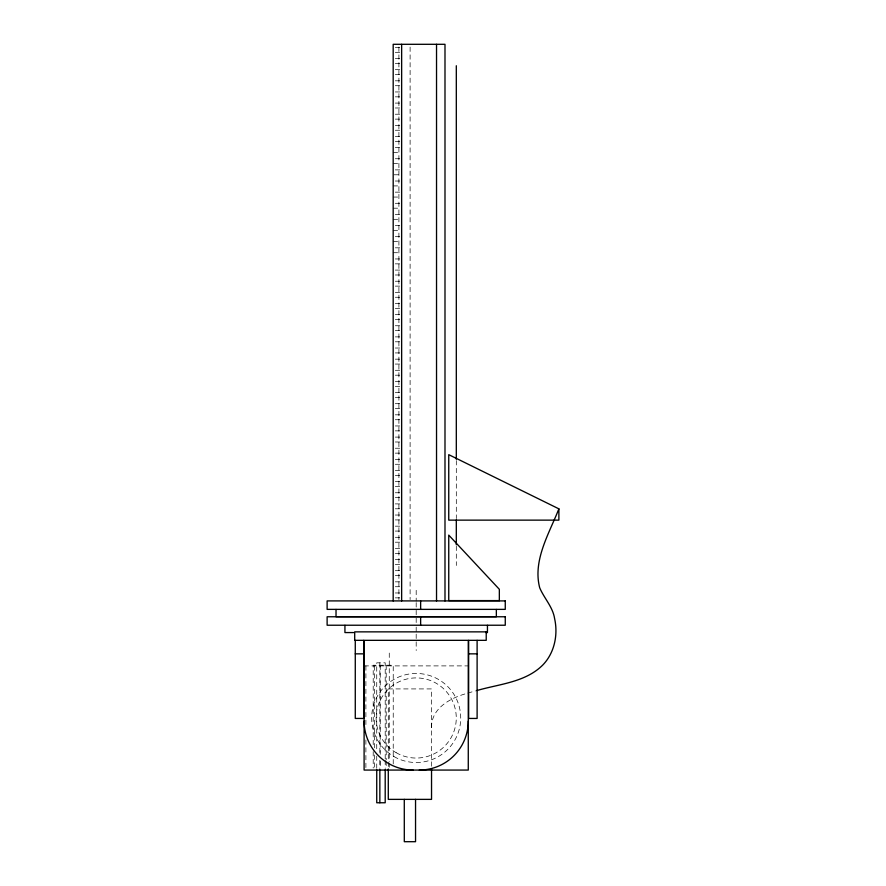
<?xml version="1.0" encoding="UTF-8"?>
<svg xmlns="http://www.w3.org/2000/svg" width="886" height="886" viewBox="0 0 886 886"><rect width="100%" height="100%" fill="white"/><g stroke="black" fill="none" stroke-linecap="round" stroke-linejoin="round"><path stroke-width="0.66" stroke-dasharray="4.43 3.32" d="M431.537 727.539C431.139 708.313 450.442 697.969 466.545 693.494M467.764 693.085L475.472 690.892M395.3 47.412L400.062 47.412M395.3 52.318L400.062 52.318M395.3 58.554L400.062 58.554M395.3 63.449L400.062 63.449M395.3 69.684L400.062 69.684M395.3 74.579L400.062 74.579M395.3 80.814L400.062 80.814M395.3 85.721L400.062 85.721M395.3 91.956L400.062 91.956M395.3 96.851L400.062 96.851M395.3 103.086L400.062 103.086M395.3 107.981L400.062 107.981M395.3 114.216L400.062 114.216M395.3 119.123L400.062 119.123M395.3 125.347L400.062 125.347M395.3 130.253L400.062 130.253M395.3 136.488L400.062 136.488M395.3 141.383L400.062 141.383M395.3 147.619L400.062 147.619M393.185 152.525L400.062 152.525M395.3 158.749L400.062 158.749M393.185 163.655L400.062 163.655M395.3 169.891L400.062 169.891M394.06 174.786L400.062 174.786M395.3 181.021L400.062 181.021M393.185 185.916L400.062 185.916M395.3 192.151L400.062 192.151M393.185 197.057L400.062 197.057M395.3 203.293L400.062 203.293M393.185 208.188L400.062 208.188M395.3 214.423L400.062 214.423M393.185 219.318L400.062 219.318M395.3 225.553L400.782 225.553M393.185 230.46L400.062 230.46M395.3 236.684L400.062 236.684M393.185 241.59L400.062 241.59M395.3 247.825L400.062 247.825M393.185 252.72L400.062 252.72M395.3 258.956L400.062 258.956M395.3 263.862L400.062 263.862M395.3 270.086L400.062 270.086M395.3 274.992L400.062 274.992M395.3 281.227L400.062 281.227M395.3 286.123L400.062 286.123M395.3 292.358L400.062 292.358M395.3 297.253L400.062 297.253M395.3 303.488L400.062 303.488M395.3 308.394L400.062 308.394M395.3 314.63L400.062 314.63M395.3 319.525L400.062 319.525M395.3 325.76L400.062 325.76M395.3 330.655L400.062 330.655M395.3 336.89L400.062 336.89M395.3 341.797L400.062 341.797M395.3 348.021L400.062 348.021M395.3 352.927L400.062 352.927M395.3 359.162L400.062 359.162M395.3 364.057L400.062 364.057M395.3 370.293L400.062 370.293M395.3 375.188L400.062 375.188M395.3 381.423L400.062 381.423M395.3 386.329L400.062 386.329M395.3 392.564L400.062 392.564M395.3 397.46L400.062 397.46M395.3 403.695L400.062 403.695M395.3 408.59L400.062 408.59M395.3 414.825L400.062 414.825M395.3 419.731L400.062 419.731M395.3 425.956L400.062 425.956M395.3 430.862L400.062 430.862M395.3 437.097L400.062 437.097M395.3 441.992L400.062 441.992M395.3 448.227L400.062 448.227M395.3 453.134L400.062 453.134M395.3 459.358L400.062 459.358M395.3 464.264L400.062 464.264M395.3 470.499L400.062 470.499M395.3 475.394L400.062 475.394M395.3 481.63L400.062 481.63M395.3 486.525L400.062 486.525M395.3 492.76L400.062 492.76M395.3 497.666L400.062 497.666M395.3 503.901L400.062 503.901M395.3 508.797L400.062 508.797M395.3 515.032L400.062 515.032M395.3 519.927L400.062 519.927M395.3 526.162L400.062 526.162M395.3 531.068L400.062 531.068M395.3 537.293L400.062 537.293M395.3 542.199L400.062 542.199M395.3 548.434L400.062 548.434M395.3 553.329L400.062 553.329M395.3 559.564L400.062 559.564M395.3 564.471L400.062 564.471M395.3 570.695L400.062 570.695M395.3 575.601L400.062 575.601M395.3 581.836L400.062 581.836M395.3 586.731L400.062 586.731M395.3 592.967L400.062 592.967M395.3 597.862L400.062 597.862M364.102 665.895L468.273 665.895M456.312 460.576L456.312 518.565M456.312 546.175L456.312 565.501M431.537 766.235L431.537 688.92L388.289 688.92L388.289 760.72M416.187 590.298L416.187 601.24M416.187 602.613L416.187 625.881M416.187 627.255L416.187 632.726M416.187 634.099L416.187 650.523M410.107 47.058L410.107 599.6M398.91 47.058L398.91 599.6M393.229 763.909L393.229 665.22L373.205 665.22L373.205 744.716M389.264 653.06L389.264 761.716M389.264 763.09L389.264 767.221M388.289 762.093L388.289 767.619M386.196 665.22L386.196 759.8M386.196 761.163L386.196 768.018M385.2 758.859L385.2 662.828L376.738 662.828L376.738 750.63M385.2 760.232L385.2 768.461M380.238 665.22L380.238 754.318M380.238 761.163L380.238 768.018M379.85 662.828L379.85 753.377M379.85 760.232L379.85 768.461M376.738 756.112L376.738 768.461M374.357 665.895L374.357 748.138M374.357 754.983L374.357 768.694M373.205 751.572L373.205 768.018M365.896 665.895L365.896 724.837M365.896 739.91L365.896 768.694M396.153 752.69A40.08 40.08 0 0 0 456.268 717.981A40.08 40.08 0 0 0 396.153 683.272A40.08 40.08 0 0 0 396.153 752.69M393.927 756.544A44.533 44.533 0 0 0 460.72 717.981A44.533 44.533 0 0 0 393.927 679.418A44.533 44.533 0 0 0 393.927 756.544"/><path stroke-width="1.33" d="M558.878 508.841L558.878 520.137L448.748 520.137L448.748 454.662L558.878 508.841C549.187 533.516 532.575 560.317 539.696 587.772C544.137 598.349 552.864 606.943 554.625 618.683C558.202 634.819 554.503 652.949 542.797 665.009C525.387 682.408 499.195 684.025 476.79 690.559M353.647 632.571L344.931 632.571L344.931 625.317M485.816 632.571L487.444 632.571L487.444 625.317M355.275 653.846L363.736 653.846M468.65 653.846L477.111 653.846M496.348 609.457L496.348 616.711L336.027 616.711L336.027 609.457M477.111 640.368L477.111 718.446L468.65 718.446L468.65 640.368M468.273 640.755L468.273 770.067L364.102 770.067L364.102 640.755M456.312 65.741L456.312 459.203M456.312 519.938L456.312 544.79M444.993 600.985L444.993 44.3L393.185 44.3L393.185 600.985M436.532 44.3L436.532 600.985M431.537 769.004L431.537 799.371L388.289 799.371L388.289 769.004M420.64 600.907L420.64 609.369M420.64 616.767L420.64 625.228M415.545 799.371L415.545 841.7L404.304 841.7L404.282 799.371M401.646 44.3L401.646 600.985M385.2 769.834L385.2 802.76L376.738 802.76L376.738 769.834M379.85 769.834L379.85 802.76M363.736 640.368L363.736 718.446L355.275 718.446L355.275 640.368M413.097 770.067A48.985 48.985 0 0 1 364.102 721.082M468.273 721.082A48.985 48.985 0 0 1 419.288 770.067M499.339 600.597L448.748 600.597L448.748 535.122L499.339 589.301L499.339 600.597M505.264 600.907L327.122 600.907L327.122 609.369L505.264 609.369L505.264 600.907M505.264 616.767L327.122 616.767L327.122 625.228L505.264 625.228L505.264 616.767M486.226 631.862L354.699 631.862L354.699 640.334L486.226 640.334L486.226 631.862"/></g></svg>
